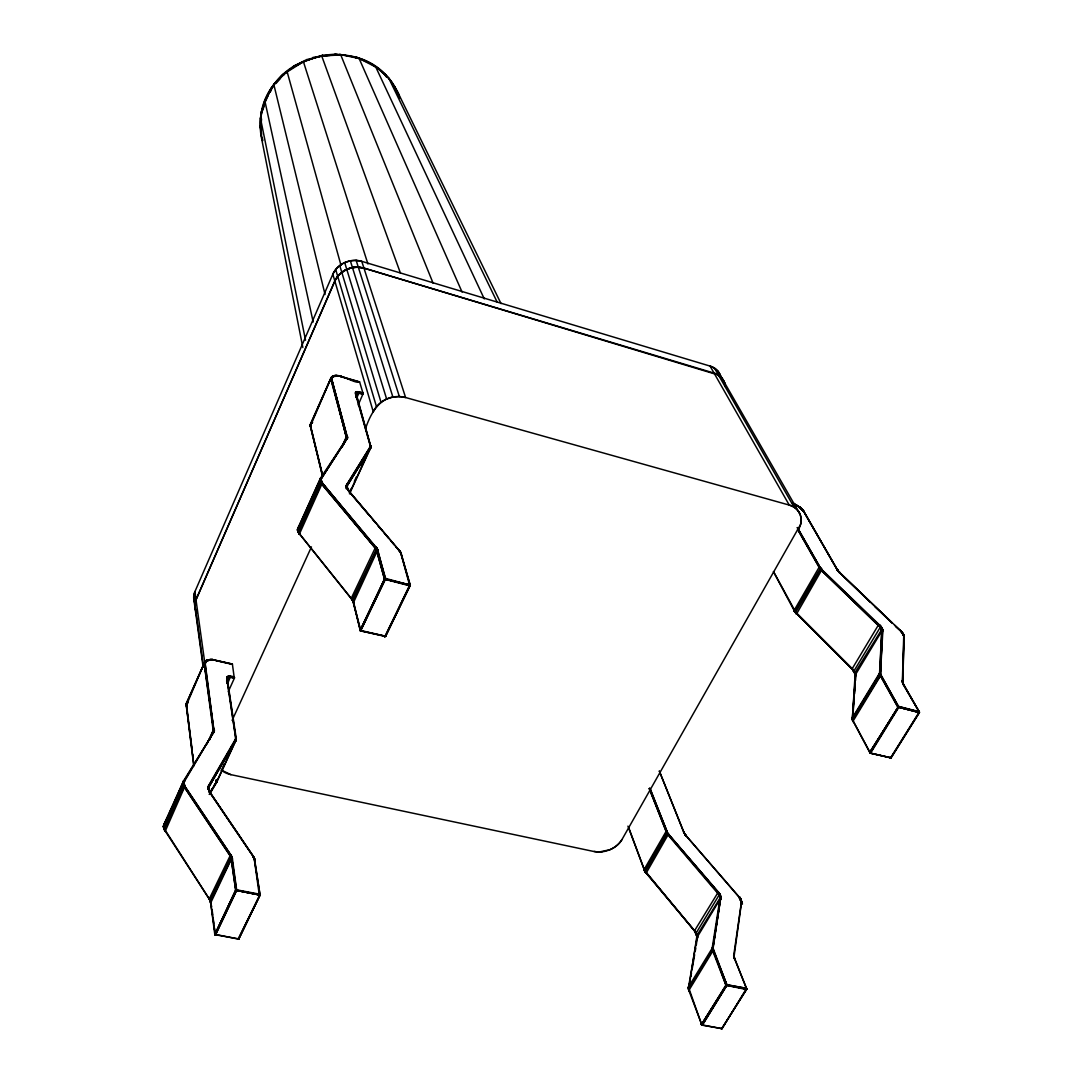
<?xml version="1.0" encoding="UTF-8"?>
<svg xmlns="http://www.w3.org/2000/svg" width="1083" height="1083" viewBox="0 0 1083 1083"><rect width="100%" height="100%" fill="white"/><g stroke="black" fill="none" stroke-linecap="round" stroke-linejoin="round"><path stroke-width="1.5" d="M358.189 405.001L363.265 393.278L356.348 391.789L355.319 393.237L370.44 446.467L346.398 485.563L346.492 487.215L348.482 490.667L400.548 552.032L401.387 554.469L399.031 550.286A13.362 6.403 25.6 0 1 400.9 553.521L409.645 585.28L384.939 636.357L360.368 630.807L385.656 578.593L376.911 548.215L321.841 482.531L320.568 479.579L347.074 437.965L331.263 377.805L347.494 438.019L321.475 478.063L320.961 481.353L376.627 548.472L385.182 578.552L360.422 630.82L385.602 636.249L410.2 585.524L409.861 584.495L410.267 585.091L384.533 578.823L360.179 630.617M370.724 446.507L370.467 445.465L370.779 447.184L370.305 445.343L370.332 448.633L347.318 485.495L347.399 489.191L346.357 486.362L348.848 491.384L369.276 515.481M352.611 600.117C348.699 594.716 354.398 603.001 351.528 598.818L297.933 531.861L297.541 529.438L319.864 480.067C321.15 478.618 323.614 483.722 321.773 484.291L299.341 534.23L298.57 532.606L321.841 482.531L378.211 550.868L377.006 551.382L353.505 602.527L351.325 598.141L375.503 547.375L376.911 548.215L377.737 550.854M370.603 446.331L370.115 445.262L370.332 448.633L370.63 445.79L355.766 393.576C355.386 390.489 356.05 395.512 355.711 393.197M370.386 448.443L370.697 447.726M741.733 903.276C736.386 886.111 747.812 917.572 738.782 896.643A10.952 5.686 33.5 0 1 741.314 902.708L733.665 955.869L746.688 989.185L721.616 1028.85L746.688 989.199L746.295 988.305L726.138 984.718L701.527 1024.653L702.055 1025.249L726.977 985.137L712.871 947.693L720.899 896.995L718.327 891.972L667.845 833.369L649.854 788.329M741.151 900.339L741.693 903.114L739.053 896.846L684.889 834.37L740.637 898.971M880.601 675.9L879.91 674.993C880.195 677.295 882.442 675.02 880.465 673.761L882.835 630.915C882.631 629.358 880.344 623.172 878.259 625.27L852.077 668.915L855.597 674.357L852.307 718.638L853.079 721.549L852.592 720.52L852.971 721.251L880.303 676.212L879.572 673.112L852.267 717.907L852.998 721.413L852.307 718.814L879.504 674.154C882.117 672.448 877.866 672.773 880.601 675.9L898.037 706.969L869.987 752.509L870.57 753.159L898.931 707.091L880.75 674.695L852.578 719.829L853.39 721.725A12.509 5.415 31.9 0 1 852.632 718.922L852.89 715.579M903.479 684.943L902.193 680.963L903.479 684.943L919.453 712.289L898.836 706.509L918.993 711.545L919.345 712.668L897.699 706.996L919.426 712.479L891.106 757.829L869.92 752.983L898.633 706.482L869.717 752.577L870.461 753.213L852.307 719.315L853.214 721.657M208.748 785.324L208.071 787.666L208.897 790.604L208.748 785.324L208.112 788.641L210.088 792.986L208.112 788.641L208.748 785.324L235.728 738.66L226.699 678.215C226.591 674.844 235.065 675.887 234.321 678.324L228.229 691.78M227.159 678.96L227.281 676.74L230.584 676.361L227.674 683.414M347.453 489.015L347.034 485.888L370.643 447.902L370.576 445.614L370.643 447.902L349.471 493.889M211.727 906.701L209.317 898.782L210.495 900.663L209.317 898.782L230.571 854.825L232.412 858.833L236.717 890.375L215.571 934.791L238.815 938.88L260.15 894.761L235.728 890.077L214.867 934.697L215.612 934.724L214.759 934.087L210.495 901.516L231.938 857.046L185.125 786.962L183.772 782.522L214.082 731.336L205.174 663.202L207.489 660.305L214.272 659.94L208.247 659.75L204.321 662.945L186.344 703.409L187.901 715.863M342.242 447.076L346.519 437.546L330.897 379.591C333.632 367.787 355.129 385.169 359.583 381.825L363.198 393.86L356.009 393.061M401.387 553.887L400.94 552.817L410.132 584.712M746.566 989.375L746.431 988.332L726.774 984.691L726.07 985.3L746.173 989.456L746.363 988.319L746.701 989.158L746.295 988.305L746.661 988.996L725.867 984.989L712.804 951.172C711.666 948.342 714.983 950.752 712.682 951.307L688.869 990.431L701.96 1025.141L722.05 1028.647L721.156 1028.579L722.171 1028.512L746.539 988.4M210.088 792.986L208.274 787.72L209.696 792.431L209.263 791.24L253.232 856.125L254.803 860.322L252.84 856.003L209.696 792.431L208.329 788.708L208.193 786.745L235.417 740.203L235.715 737.388A11.547 6.66 24.4 0 1 235.255 740.095C236.676 741.219 236.365 735.005 235.688 741.056M690.318 979.56L688.883 987.845A11.696 6.484 34.9 0 0 689.275 990.972L688.477 987.439L697.168 937.201L694.623 930.622L718.327 891.972A12.549 6.566 33.3 0 1 721.143 898.904L720.236 898.985L697.168 937.201L696.369 944.714M260.015 894.396L260.069 895.181L254.667 859.699C253.029 856.477 255.886 860.728 254.315 859.536A12.4 7.689 25.9 0 0 252.84 856.003L254.315 859.536L259.365 895.424L259.582 894.179L236.297 889.766L214.908 934.71L236.053 890.267L231.681 857.533L236.5 890.334L215.476 934.927L214.718 933.966L215.409 934.981L210.495 901.665M366.352 455.361L370.576 446.169L355.766 392.019L355.82 393.752M356.849 397.705L359.069 392.709L358.392 391.843A4.67 1.99 24.3 0 0 356.145 391.843L355.766 392.019M792.675 503.338L800.012 507.345L800.703 508.469L797.805 505.815L803.748 511.325L837.931 571.066L870.15 602.121M302.847 347.508L261.044 135.741C256.915 108.503 270.005 80.697 293.425 66.415L294.089 66.916M184.381 780.626L183.975 784.498L163.966 828.576L163.587 825.679L184.584 780.694L182.905 782.955L184.34 787.625L165.361 830.945L164.305 828.685M384.492 636.642L385.602 636.249L384.451 636.52L385.345 636.384L410.267 585.091L409.482 585.727L410.267 585.172L384.533 578.931L410.213 585.47L409.482 585.727L384.6 579.256L376.045 548.905L321.881 484.101L319.959 479.904L321.881 484.101M352.76 600.713L353.708 602.608L352.814 600.537L376.586 550.259L377.547 549.65L377.981 550.827L385.358 579.229L360.842 630.55L360.206 630.103L384.695 578.918L377.074 549.785L322.206 483.776L320.121 479.755C321.949 474.733 320.202 482.707 322.802 483.56M688.842 989.158L688.436 987.263L689.275 990.972M187.156 702.515L188.104 702.42L187.129 703.503L187.102 702.15C186.479 707.253 187.928 697.587 186.493 705.845L186.276 703.652L205.161 661.51C207.097 657.936 219.822 661.117 210.373 659.466L206.867 660.224L204.321 662.945L186.235 705.615M227.227 678.256L227.281 676.74M360.328 630.766L384.912 578.918L377.074 549.785M741.665 903.601C739.202 894.639 738.538 894.26 741.72 903.452M852.429 719.857L852.267 717.907L852.362 719.532L852.307 718.638M360.246 630.387L385.548 636.195L384.749 636.642L385.656 636.141L384.844 636.52M207.029 743.859L213.31 730.023C215.747 729.536 211.618 735.628 213.541 729.752L204.43 664.393C206.934 656.785 207.354 662.485 208.572 659.926C218.306 657.489 199.678 663.771 207.34 660.224M254.315 859.536L254.275 858.602L260.069 895.181L235.62 890.24L214.867 934.291L238.192 939.069L239.005 938.474L237.976 939.164M688.531 989.239L688.896 990.715L688.585 989.104L712.424 950.008L712.682 951.307L712.208 948.004L720.168 897.238L720.899 896.995L721.143 898.904L721.088 897.035L719.342 894.626L696.207 932.923L697.127 937.688L697.019 935.333L694.596 931.042L644.561 870.854L666.424 832.827C667.832 832.516 666.911 830.566 665.91 831.758L644.047 869.663L694.812 931.069L697.262 935.238L697.52 938.081C698.779 934.886 690.67 925.775 696.883 934.263M733.854 957.061L746.674 988.617M209.154 740.285L213.717 729.644L204.606 664.299L205.269 662.728L204.2 664.664L204.687 662.701M210.765 902.789L231.315 859.306L232.412 858.833A14.12 8.813 25.4 0 0 230.76 854.771L185.315 786.921L183.975 783.605L183.203 784.891L183.149 782.671L184.34 787.625L183.772 782.522L183.406 784.945L184.57 787.3L230.747 856.463L235.715 890.24L230.936 856.328L184.746 787.165C182.513 786.217 184.015 778.988 183.758 781.52L213.987 731.675L183.555 780.951L163.587 826.816L163.844 828.454L163.547 826.018L163.966 828.576L163.804 824.623L183.65 780.802L183.352 781.642M401.387 554.469L400.845 552.641M902.559 681.992L904.034 636.33L902.071 632.323L904.156 636.696L902.721 682.71L902.667 681.613M734.112 956.411L733.705 954.786L734.585 959.024L733.881 954.895L734.03 956.736L741.611 901.76M879.91 674.993L897.699 706.996L919.453 712.235M688.68 989.077L697.019 935.333L720.858 896.765L713.034 948.694L688.544 988.955M746.647 989.063L726.977 985.137C724.811 983.96 727.41 986.681 726.72 984.542L713.196 949.75L713.331 950.888C711.924 948.505 713.25 945.933 713.372 949.777M746.431 988.833L726.544 985.259M213.757 730.7L204.89 662.661M697.344 937.973L694.812 931.069L645.346 872.113L644.114 869.378L646.307 873.115A10.83 5.753 32.4 0 1 644.453 870.055L628.885 828.075M713.074 947.72L713.223 948.749M734.098 956.587L734.139 955.544M206.826 660.495L204.998 664.217L205.459 661.496L207.029 660.549M355.738 395.931C361.857 389.23 350.242 393.616 359.109 392.506L356.28 391.978A5.171 2.207 24.3 0 0 355.522 392.208L355.766 393.589L355.617 392.899M712.871 947.693L712.831 948.681L720.385 898.89L719.518 894.517M347.765 489.53L348.916 491.032L348.022 489.746C350.743 493.428 344.15 486.118 346.844 484.372L370.142 446.995L370.697 447.523M712.614 948.708L712.668 947.706M213.256 731.891L213.92 729.59L209.669 739.73M234.321 678.324L232.385 664.055L212.282 659.561L206.663 660.454M384.831 579.27L385.629 578.43L410.254 585.104L384.411 578.958L376.207 548.743L321.204 482.828M186.75 704.383L186.669 705.899L186.276 703.815L187.684 702.014M208.45 787.652L208.938 790.441L208.288 787.531M208.572 787.801L209.195 785.771L208.681 789.263M213.581 730.619L213.405 729.874L213.337 731.58L204.294 664.515M773.519 571.567L796.695 613.966L795.572 612.342L820.995 569.022L881.061 627.612L881.711 631.186L879.504 674.154L879.572 673.112M879.802 673.87L881.833 631.037L881.061 627.612L820.819 569.116L797.887 529.14M919.413 712.045L898.267 706.82L880.303 674.75L882.537 629.277L879.003 624.634C879.992 626.475 884.5 630.089 881.711 631.186L855.502 674.628L855.489 680.611M898.511 706.806L880.235 673.748L882.144 629.223L820.494 569.401L797.711 529.235M226.618 681.816L228.635 676.239L230.584 676.509L227.159 677.471M193.938 765.586L186.208 705.168L187.197 701.933M226.604 680.53L228.621 676.388M239.005 938.474L238.043 939.191L260.096 894.517L238.517 939.123M702.136 1025.168L701.554 1024.315L702.38 1025.154L701.486 1024.721L702.42 1025.1L726.977 985.137L725.976 984.853L726.409 985.571L702.082 1024.965L701.554 1024.315L702.366 1025.168L701.5 1024.653L726.287 985.34L701.554 1024.315L701.879 1025.168L688.45 987.087L712.479 947.774L725.867 984.989M702.055 1025.235L701.486 1024.721M689.113 990.918L688.45 987.087M890.943 757.883L870.15 753.159C868.566 751.453 871.382 753.132 870.069 753.037L891.025 757.87M688.883 987.845L688.653 988.725L688.517 986.938L688.382 988.116M342.106 446.169L346.289 436.95L347.399 436.463L347.088 439.075L346.005 439.4M347.494 438.019L346.113 439.238L347.521 437.275L346.262 439.102L346.56 436.625L331.141 379.28C329.855 374.244 339.967 375.544 340.576 376.491M186.168 705.48L186.655 703.219L186.208 705.168M688.409 988.481L688.856 990.579L688.598 989.754M697.086 937.512L697.168 936.416L697.1 937.35M852.822 713.805L852.511 719.681L852.632 718.922M853.079 710.475L853.945 698.819M854.189 695.489L855.069 683.833M855.313 680.49L855.597 674.357L853.986 670.918L880.276 627.247L881.02 626.867L882.279 629.02M853.255 710.583L854 700.593M854.501 693.932L855.001 687.272M236.284 739.039L236.162 737.672L236.067 740.163L216.614 782.454L209.493 794.353M852.199 668.604L855.868 675.616L855.286 673.084L852.131 669.118L794.949 611.814L796.574 613.953L821.374 570.565C823.242 569.915 820.088 566.125 818.938 567.56L794.096 610.501L852.199 668.604L855.204 672.841L852.362 719.532M227.863 676.415L227.457 677.89M720.655 896.778L720.561 898.836L720.506 897.035M363.252 393.535L358.04 391.789L355.901 397.515M399.451 550.814C402.05 554.848 397.921 548.242 400.101 551.748M262.506 140.221C242.876 60.81 363.698 19.711 398.151 93.003L501.036 303.633M261.152 123.584L261.544 118.913M870.218 752.983L898.511 707.009L869.744 752.211L870.285 753.145M228.757 676.97C230.665 675.697 229.068 678.188 226.767 683.278M322.274 56.032L322.531 55.206L303.416 61.69L294.129 65.928L306.692 59.606L321.732 55.991L340.766 54.908L433.078 283.137M400.9 553.521L400.683 552.533L410.2 585.443L409.482 585.727L409.916 584.834M409.726 584.806L410.064 585.091M355.969 393.224L356.348 391.789M683.928 832.773L659.263 770.906L684.497 833.693L683.603 832.082L686.067 835.629L684.889 834.37M356.7 392.736C359.001 392.412 359.786 391.22 363.265 393.291M919.074 712.235L890.47 758.032M348.063 490.098L348.902 491.195L346.398 485.563C348.144 482.125 346.411 488.893 347.196 484.67L347.034 486.091L347.372 485.292M800.865 508.049C781.127 496.352 801.366 506.533 803.478 511.162L838.012 570.917L803.83 511.46L797.833 505.829M903.276 633.975L904.061 637.061L903.114 633.907M919.237 712.289L898.267 706.982M701.635 1024.884L701.554 1024.315M734.288 957.548L734.653 958.875M869.852 752.956L869.744 752.211L870.759 752.942M283.8 74.903L282.866 74.632L274.92 83.35L264.983 100.069L260.489 118.277L261.044 135.741M311.132 423.913L310.618 426.607L310.983 423.318L331.628 376.843L335.852 375.571L340.807 376.261L334.647 375.598L330.856 378.116L310.266 424.55L322.355 474.043M259.595 894.531L259.365 895.424L260.055 894.558M384.533 578.931L410.078 585.456M213.96 785.595L216.383 782.711L216.911 779.774M335.067 375.72L331.98 377.466C329.814 381.893 335.08 372.945 332.427 376.816L331.736 379.091L347.332 437.221L346.953 436.449M837.294 570.105L836.997 569.306L837.931 571.066M320.812 479.579L347.237 438.249M183.338 782.576L183.541 784.62M319.986 479.173C321.137 476.33 318.578 481.678 321.773 484.291L375.043 547.903L377.006 551.382M297.933 531.685L320.338 482.084L320.812 477.996L320.081 479.011M270.709 91.473L269.437 91.622L265.701 99.433L261.423 111.955L260.489 118.277L305.541 340.252M320.243 478.862L321.258 477.982L320.947 483.18M370.643 447.32L370.44 446.196M696.139 933.045L694.69 931.069M300.776 523.509L298.001 527.895L298.272 532.294L297.811 529.303L299.869 525.512M356.172 392.939L357.431 392.466M741.314 902.708L741.341 900.934M696.017 932.815L694.555 930.757L696.207 932.923L697.52 938.081M216.573 780.951L216.14 779.936L216.221 782.765L236.229 739.188M721.156 1028.579L722.199 1028.322M697.222 937.837L697.398 936.673M234.497 677.768L229.731 676.74L230.449 677.254L227.43 677.389M740.664 899.107L741.286 900.433M822.241 569.929L819.777 567.099L820.562 568.034L794.773 611.326L795.707 613.073M311.281 424.076L310.618 426.607M409.902 585.023L385.507 636.33M346.871 439.008L347.007 438.236L320.351 478.388L297.622 528.91L298.177 529.56L298.529 528.802M690.9 976.23L691.468 972.913M692.051 969.596L694.636 954.678M695.218 951.348L695.787 948.031M685.214 834.655L685.986 835.995L685.011 834.384M216.776 781.804L216.383 782.711L217.142 779.503M216.167 780.924L216.031 782.792L209.303 794.38M208.193 786.745L208.64 788.153M259.73 894.951L259.758 894.761M260.001 894.991L259.676 894.355M346.844 484.372L347.453 488.826L346.492 487.215M855.543 675.345L853.986 670.918M803.748 511.325L800.797 508.008C807.079 514.1 794.895 503.365 800.039 507.426L793.446 503.636M855.502 674.628L852.335 669.186L795.504 612.491M209.195 785.771L208.843 787.111L235.783 739.351L235.728 740.88L209.209 786.312M855.286 673.084L852.118 668.766L853.891 671.135M236.067 740.163L226.875 677.186M310.307 426.174L331.073 377.899L333.09 376.018M331.141 379.28L331.953 376.64M347.047 484.507L346.966 485.671L370.521 447.13M895.682 626.488L902.329 632.458L904.115 636.506L900.663 630.82L838.553 571.404L839.745 573.097L837.389 569.766M167.743 817.855L163.804 824.623L164.088 827.588M773.452 571.729L794.475 611.123L796.533 613.371M346.587 438.371L331.263 377.805M838.756 572.081L839.866 572.663L838.689 571.431M235.62 890.24L259.622 894.937L235.62 890.24L236.744 890.145M208.829 786.921L235.891 739.635L235.255 740.095M208.938 785.446L208.491 786.434M208.762 786.732L208.748 787.273M203.117 666.966L193.992 600.402L193.762 595.988L194.94 591.575L332.833 274.216C336.515 266.364 344.638 261.017 353.248 260.421A22.174 19.467 -17 0 1 361.763 261.341L710.082 366.095C715.538 367.814 720.087 372.322 721.061 378.048M212.999 732.663L214.258 731.377L213.757 732.663A13.077 7.567 23.9 0 0 214.339 729.59M347.318 484.873L347.034 485.888L347.372 485.076M900.663 630.82L903.493 634.245L900.433 630.536A11.696 4.657 31 0 1 903.709 636.059M321.109 480.541L319.972 481.042L297.635 530.44L299.301 533.919M184.746 787.165L184.476 785.825L164.237 829.51L210.319 900.65L163.817 828.008M370.576 446.169L370.779 446.9M261.423 111.955L263.494 106.73M264.387 103.819L268.205 95.453M346.939 487.147L346.398 485.563M722.171 1028.471L721.874 1028.606M231.938 857.046L230.571 854.825M260.123 894.924L259.663 894.192M341.023 265.389L287.09 71.613L274.365 83.743L264.875 100.976L313.177 322.017M209.385 791.795L210.143 792.688M897.983 707.199L898.89 706.671M254.803 860.322L254.37 858.494M164.21 824.001L163.831 825.138L164.25 823.649M260.055 895.208L238.856 938.866M231.356 856.152L210.048 900.501L209.317 899.188L210.17 900.596L209.263 898.944M254.505 859.076L253.002 856.003M400.954 553.345L400.277 551.802M376.857 548.418L352.165 599.86L351.258 598.33M235.728 740.88L235.891 739.635L235.566 740.352M297.69 529.113L300.708 523.698M343.907 444.016L346.641 438.114M312.486 422.465L310.983 423.318L310.293 425.998L322.626 476.615M216.614 782.454L217.006 781.547M262.181 111.116L263.995 106.621M184.584 780.694L183.975 783.605M601.864 851.847C609.905 850.886 617.635 846.513 621.953 839.582L800.621 524.362L801.203 519.298L800.242 514.547L717.961 371.198M310.361 426.35L310.266 424.55L312.54 422.289L310.266 424.739L310.807 426.688L311.268 424.333M216.031 782.792L216.6 781.885M919.21 711.748L902.613 682.98L902.532 681.234L902.708 682.331M355.359 267.163C346.668 267.745 338.546 273.187 334.864 281.093L195.982 599.738L204.809 662.904M339.588 274.175A22.31 19.548 -17 0 0 334.809 281.011L196.077 599.698L194.791 604.165L195.035 608.592L196.686 612.734M370.494 447.252L370.4 448.24M890.104 757.843L891.214 757.369M298.163 528.504L298.272 532.294M213.568 731.688L213.351 732.568M232.114 720.412L311.457 546.888M365.526 428.651C370.224 414.383 379.091 397.407 396.134 396.635A24.747 20.875 -17.3 0 1 405.597 397.515L789.263 505.084C796.533 506.993 802.192 514.195 801.095 521.816A23.339 18.194 -26.8 0 1 798.55 529.37M235.674 740.515L236.053 739.987M183.541 781.547L183.975 780.613M345.91 488.555L347.318 485.495M221.379 770.311L224.195 764.192M227.728 756.53L231.952 747.338M349.43 492.102L350.838 489.042M354.371 481.38L356.483 476.791M361.411 466.069L362.819 463.01M349.565 493.036L370.724 447.076M183.217 781.764L183.65 780.802M919.399 712.289L903.019 683.346M298.001 527.895L298.461 532.349M646.307 873.115L645.278 871.558L667.101 833.91C667.873 832.651 669.402 834.479 667.954 834.993L646.185 873.115L644.06 869.527M297.622 528.91L300.722 523.901M334.661 55.003L335.432 54.15L340.766 54.908L335.04 54.204M204.43 664.393L205.269 661.523M359.57 381.839L338.762 375.828L331.953 376.816M360.328 630.238L360.856 630.563M232.128 664.339L215.476 660.508M310.591 425.253L311.078 423.101L310.347 425.822L322.68 476.425M869.69 752.401L870.177 753.199L869.744 752.428M919.183 712.763L891.174 757.437M360.829 630.631L352.814 600.537L360.219 630.482M238.314 939.178L238.896 938.623M210.589 791.375L212.268 788.492M210.779 791.456L215.828 782.765M166.457 821.726L164.535 824.501L166.01 821.293M164.535 824.501L166.268 821.618M332.901 376.031L334.958 375.639M205.093 662.661L205.905 661.483M320.46 478.767L321.028 477.955M261.639 134.278L260.258 126.197L261.03 125.141M355.806 392.845L357.106 391.843M215.151 934.791L215.395 934.913M331.696 377.764L332.427 376.816M280.497 78.314L276.057 83.405L274.365 83.743M376.586 550.259C374.501 548.756 377.967 548.174 375.706 547.267M230.638 856.247L229.867 855.34L231.315 859.306L230.489 856.409L231.437 855.908M320.825 482.639L321.8 482.152L322.409 483.654M183.65 786.434L184.476 785.392L185.315 786.921M369.885 447.563L369.885 447.563A12.373 5.483 24.5 0 0 370.115 445.262M376.505 549.69L377.547 549.243M890.646 758.005L890.321 757.91M331.899 377.832L330.856 378.116L330.897 379.591M231.017 858.047L231.748 857.046M183.406 784.945L183.555 785.879M187.359 703.138L188.063 702.447M227.484 677.579L228.635 676.239M346.533 437.694L347.332 437.383M331.046 378.035L346.519 437.546M204.335 663.053L204.606 664.299M339.629 274.256C345.924 268.11 355.468 265.931 363.915 268.07L718.584 375.084M204.376 662.904L205.269 662.728M264.983 100.069L265.701 99.433M797.562 529.37L820.386 569.55L878.259 625.27L881.914 629.277L881.995 630.915L881.711 629.372M271.346 88.44L270.736 88.914L273.945 85.029L325.049 294.508M336.948 375.679L333.036 376.194M208.735 659.858L214.231 659.885L211.727 659.506M355.617 58.184L356.551 57.48C371.239 61.596 384.248 71.41 392.926 83.96L391.653 83.567M335.107 375.882L340.861 376.302L338.099 375.72M282.866 74.632L287.09 71.613L280.619 76.812M320.527 481.569L321.38 481.326M235.877 890.023L236.311 890.943M367.922 263.954L303.416 61.69L293.155 66.55L295.036 66.32M282.433 74.889L303.416 61.69M212.295 659.709L214.272 659.94L211.226 659.764M346.844 269.383L341.808 272.361L339.737 265.511M296.525 65.562L299.531 64.046M881.02 626.867L878.259 625.27M332.359 376.64L333.496 376.112M701.676 1024.829L721.508 1028.579M340.901 376.383L338.952 375.855M649.191 788.614L667.101 833.91L719.098 894.91L720.425 895.113M878.381 625.108L880.181 627.423L881.643 627.531M344.746 262.546L350.337 260.8L356.145 260.38L361.763 261.341L405.597 397.515L399.356 396.554L392.899 397.082L386.645 399.045A24.747 20.861 -17.2 0 0 373.256 411.757L332.833 274.216A22.174 19.467 -17 0 1 344.692 262.6L386.645 399.045M346.804 269.301L352.435 267.542L358.27 267.122L363.956 268.151L714.063 373.107A21.159 17.26 -27.7 0 1 720.371 376.546L724.283 382.137L725.244 386.617L724.378 382.096M882.063 629.033L854.893 672.773L855.435 674.804M236.108 890.849L235.837 890.361M228.73 677.173L229.637 676.74M356.618 392.087L358.148 392.087M720.249 895.1L719.505 893.529L717.474 892.609M322.341 55.26L335.432 54.15M325.374 55.775L330.017 55.395M331.533 379.104L331.452 377.886M310.74 425.565L310.469 426.499L310.388 425.443M821.32 568.968L821.78 570.118M310.577 424.292L310.347 425.822M356.551 57.48L359.123 58.509L462.089 292.085M335.568 375.544L337.057 375.598M229.582 677.132L234.388 678.148M357.39 392.669L363.198 393.86M852.213 669.172L854.785 672.177L855.868 675.616M357.864 57.9L373.026 64.628M253.72 857.574L254.221 858.074L252.84 856.003M230.381 677.43L228.919 676.74M229.704 676.956L234.456 677.958M358.162 392.303L359.069 392.709M358.094 392.723L363.13 394.063M377.656 68.419L378.712 68.581L357.282 57.467L339.439 54.353L359.123 58.509M213.974 660.17L212.282 659.561L214.177 659.885M230.584 676.361L229.88 676.239A4.373 2.423 24.1 0 0 227.66 676.496A4.846 2.694 24.1 0 0 227.01 676.983L236.175 738.159M236.5 890.334L259.554 894.788M357.106 391.708L358.107 391.911M221.243 770.054L230.923 774.656L593.917 851.509L599.143 852.01L609.973 849.695A21.498 15.744 -19.2 0 0 621.953 839.582M880.75 674.695L881.224 675.711L880.52 674.709M382.299 72.602L385.792 74.957M234.524 677.579L229.718 676.537L230.557 676.875M232.439 664.109L212.282 659.561M358.202 391.924L359.136 392.141M358.243 392.1L359.136 392.303M338.762 375.828L340.807 376.261M340.495 376.654L357.918 381.541M795.139 612.315L794.096 610.501L795.288 612.355M793.203 503.947L795.883 505.219L793.135 503.757M208.112 788.641L208.938 790.441M734.423 958.374L734.017 957.128M646.104 872.654L644.047 869.663L644.547 870.597M393.562 86.708L394.875 87.168L398.666 96.373M799.782 507.25L800.906 508.144M253.706 857.195L253.219 856.545M794.475 611.123L794.908 611.99L794.475 611.123A11.534 4.765 30.2 0 0 796.682 613.966L795.802 613.127L796.479 613.899M346.898 488.298L346.736 486.565L348.482 490.667M229.731 676.74L230.503 677.065M801.461 508.699L803.627 511.23L799.836 507.291M800.703 508.469L801.731 508.861M358.189 392.736L358.933 393.102M904.143 636.885L902.477 633.284M358.229 392.533L359.001 392.912M712.776 949.805L726.72 984.542M797.819 505.883L795.694 504.664M627.923 826.126L644.764 871.03L644.453 870.055M904.034 636.33L903.533 634.516M720.263 896.9L718.029 892.094L667.669 833.423L649.489 788.41M372.051 64.533L376.532 67.633M236.094 738.538L235.715 737.388M688.653 989.7L688.937 990.282M297.676 530.196L297.933 531.279L297.541 529.438L297.933 531.861M802.706 510.039L803.857 511.609M902.071 632.323L894.544 625.162M795.626 612.816L796.465 613.533M718.503 375.124L722.077 378.17L724.283 382.137M375.314 547.538L376.275 548.391M375.503 547.375L376.491 548.269M375.165 547.714L376.072 548.539M740.176 898.552L738.782 896.643L740.312 898.579M879.003 624.634L880.533 626.069M375.043 547.903L375.909 548.715M838.838 571.919L892.108 622.847M875.01 606.764L892.026 623.009M819.574 568.534L819.059 567.411L821.618 570.254L820.819 569.116M686.053 835.859L683.996 832.475M400.344 552.005L396.161 547.199M878.841 624.701L880.195 626.123M717.718 892.324L720.858 896.765M668.78 834.37L667.845 833.369L668.482 834.479M900.663 630.699L902.329 632.458L900.542 630.55M719.87 895.194L720.127 899.12L719.87 895.194L717.867 892.189L666.654 832.556L649.326 788.492M900.623 630.969L902.383 632.892M718.029 892.094L719.505 893.529M230.178 855.029L232.412 858.833M853.797 670.864L852.077 668.915L854.176 671.446M230.002 855.177L230.828 856.111M666.424 832.827L666.018 831.622L719.004 893.678L720.385 898.89M184.272 785.892L231.248 855.922M297.635 530.44L299.747 534.433M348.645 490.694L400.358 551.816M372.511 519.298L375.733 523.103M377.886 525.634L382.191 530.711M384.33 533.242L388.635 538.319M390.787 540.85L394.009 544.668M839.826 572.934L836.997 569.306M645.346 872.113L646.091 873.074M837.362 569.942L838.039 570.755L837.159 569.374M299.368 533.729L352.435 600.077M183.744 786.285L230.489 856.409M384.614 74.686L386.631 77.218M803.627 511.23L802.517 509.7L803.843 511.785M794.705 611.475L794.11 610.812M718.178 892.013L719.884 894.396M297.771 531.157L297.487 529.628L297.987 532.037M880.086 674.858L880.804 675.792M820.494 569.401L821.374 570.565M904.061 637.061L903.398 634.096M821.943 570.024L821.171 568.981L879.152 624.593A13.389 5.374 30.8 0 1 882.835 630.915M820.643 569.252L821.483 570.403M880.303 674.75L881.007 675.724M696.87 934.981L697.168 937.201M740.582 899.391L739.039 896.738M298.678 533.256L299.436 534.339L298.515 532.782M165.361 830.945L164.562 829.808L165.198 830.945M903.56 684.767L902.383 681.085L903.75 635.152L903.885 636.181M394.875 87.168L388.824 78.287L375.517 66.496L484.277 298.881M209.696 792.431L209.114 791.186L254.031 857.492M837.362 569.617L837.822 570.375M230.977 857.479L229.758 855.502M797.25 527.611L820.4 568.02M667.345 832.34L666.695 831.324L667.006 832.38M400.047 551.423L400.602 552.208M399.6 97.781L398.151 93.003L388.824 78.287L497.083 301.94M184.029 784.688L184.936 787.043M741.706 901.909L741.002 900.271M667.196 833.775L667.954 834.993M298.827 533.35L299.436 534.339M230.368 854.907L231.031 855.99M852.998 721.075L852.578 720.168L870.069 753.037M209.439 791.646L210.143 792.824L209.439 791.483M683.603 832.082L684.294 833.247L683.887 832.231M802.963 510.188L803.776 511.948M667.494 833.517L668.184 834.709M714.496 368.125L794.069 507.182M667.669 833.423L668.333 834.587M797.44 527.597L819.966 567.126M321.055 483.004L321.773 484.291M164.278 829.212L164.954 830.823L164.413 829.74M352.178 599.346L353.288 601.376M321.407 482.68L322.03 483.925M346.75 436.517L347.101 437.234M306.692 59.606L307.031 60.269L313.095 58.171L312.919 57.453L321.732 55.991L400.466 273.187M209.263 791.24L209.858 792.445M903.479 684.294L902.613 682.98M321.624 482.585L322.206 483.776M644.534 870.732L644.087 869.798L644.642 870.962M183.758 784.539L183.555 782.535L184.476 785.392M819.587 567.113L820.007 568.128M183.88 786.123L184.435 787.463M819.384 567.181L819.831 568.25M353.153 601.877L352.936 601.227M193.992 600.402L195.63 604.531M183.352 784.742L183 782.806M650.03 788.343L666.871 831.351M253.896 857.601L254.559 858.914M210.034 900.068L211.117 903.33M320.338 479.647L320.961 481.353M184.069 785.987L184.57 787.3M376.87 549.92L377.304 551.044M376.708 550.083L377.128 551.206M879.938 672.909L880.235 673.748M347.115 488.379L346.574 486.429L347.277 488.487L347.007 487.58M880.168 672.881L880.465 673.761L882.361 629.223M879.734 672.99L880.005 673.788M712.952 951.036L712.573 949.886L712.804 951.172M164.129 828.657L163.614 826.18M356.145 260.38L399.356 396.554M350.337 260.8L392.899 397.082M213.717 729.644L213.974 730.47M254.789 859.834L254.437 858.697L254.667 859.699M341.768 272.28L381.04 402.307M666.153 831.5L666.519 832.692M335.676 269.491L376.478 406.653M398.151 93.003L399.451 97.524M213.541 729.752L213.771 730.524M666.519 831.351L666.654 832.556M195.427 610.027L194.737 606.399M194.385 601.823L193.695 598.222A20.753 16.746 -10.1 0 1 194.94 591.575L196.077 599.698A20.861 16.8 -10.2 0 0 195.306 609.282M354.1 604.179L360.422 630.739M260.258 126.197L261.409 131.07M231.464 857.628L231.762 858.9M232.195 858.805L231.911 857.492L231.979 858.833M720.263 375.097L720.899 378.089M211.023 902.044L211.32 903.398M210.535 901.354L210.955 903.236M881.711 631.186L881.061 627.612M163.587 826.816L163.777 828.157L163.587 825.679L163.777 828.305L163.533 825.842L163.56 827.141M213.31 730.023L213.446 730.754M210.562 901.814L210.779 902.951M881.548 629.494L881.833 631.037M262.181 137.514L262.736 140.736M346.871 486.741L347.074 487.959M346.492 438.249L346.289 436.95M377.317 549.69L377.507 550.922M902.64 681.803L902.748 682.52M208.613 788.938L208.762 790.008M193.762 595.988L203.333 665.774M320.121 479.755L320.365 481.732L319.959 479.904M188.32 719.18L188.943 724.161M189.363 727.478L189.972 732.446M190.391 735.777L192.26 750.709M192.666 754.025L193.288 759.007M193.708 762.324L194.128 765.64M212.146 909.991L212.755 914.945M213.175 918.249L213.784 923.19M214.407 928.145L215.03 933.086M193.681 765.356L186.249 704.397L186.493 705.845M712.98 949.75L713.128 950.942M320.568 479.579L320.73 481.448M214.177 730.646L214.258 731.377M741.611 902.951L741.476 901.638L741.476 902.816M712.33 947.869L712.424 948.789M231.275 857.75L231.41 859.144M204.849 662.81L204.998 664.217M204.646 662.85L204.795 664.231M852.172 718.273L852.253 719.356M331.249 377.926L331.33 379.172M855.421 674.993L855.448 674.222M852.24 718.977L852.186 718.083L852.213 719.166M194.886 604.124L195.13 608.565L196.768 612.694A20.861 16.8 -10.2 0 1 195.915 611.015M882.144 629.223L882.415 630.82M720.709 896.995L720.764 898.809M216.343 779.963L216.356 780.965M347.399 436.463A14.025 6.227 24.2 0 1 347.088 439.075M376.112 547.159A15.216 7.337 25.2 0 1 378.211 550.868M334.864 281.093A22.31 19.535 -17 0 1 363.793 268.232M800.202 514.506A23.339 18.194 -26.8 0 0 789.263 505.084L710.082 366.095A21.037 17.206 -27.8 0 1 720.209 375.07M714.13 373.202A21.159 17.26 -27.7 0 1 724.852 383.951M230.923 774.656A22.973 17.653 -11 0 1 221.514 770.27M602.053 851.766A21.498 15.744 -19.2 0 1 594.093 851.428M186.371 704.546L186.344 705.75L186.249 704.397M902.383 681.085L902.613 682.155L902.383 681.085M739.012 896.968L740.515 899.012L739.012 896.968M839.812 572.569L838.784 571.513L839.866 572.663"/></g></svg>
